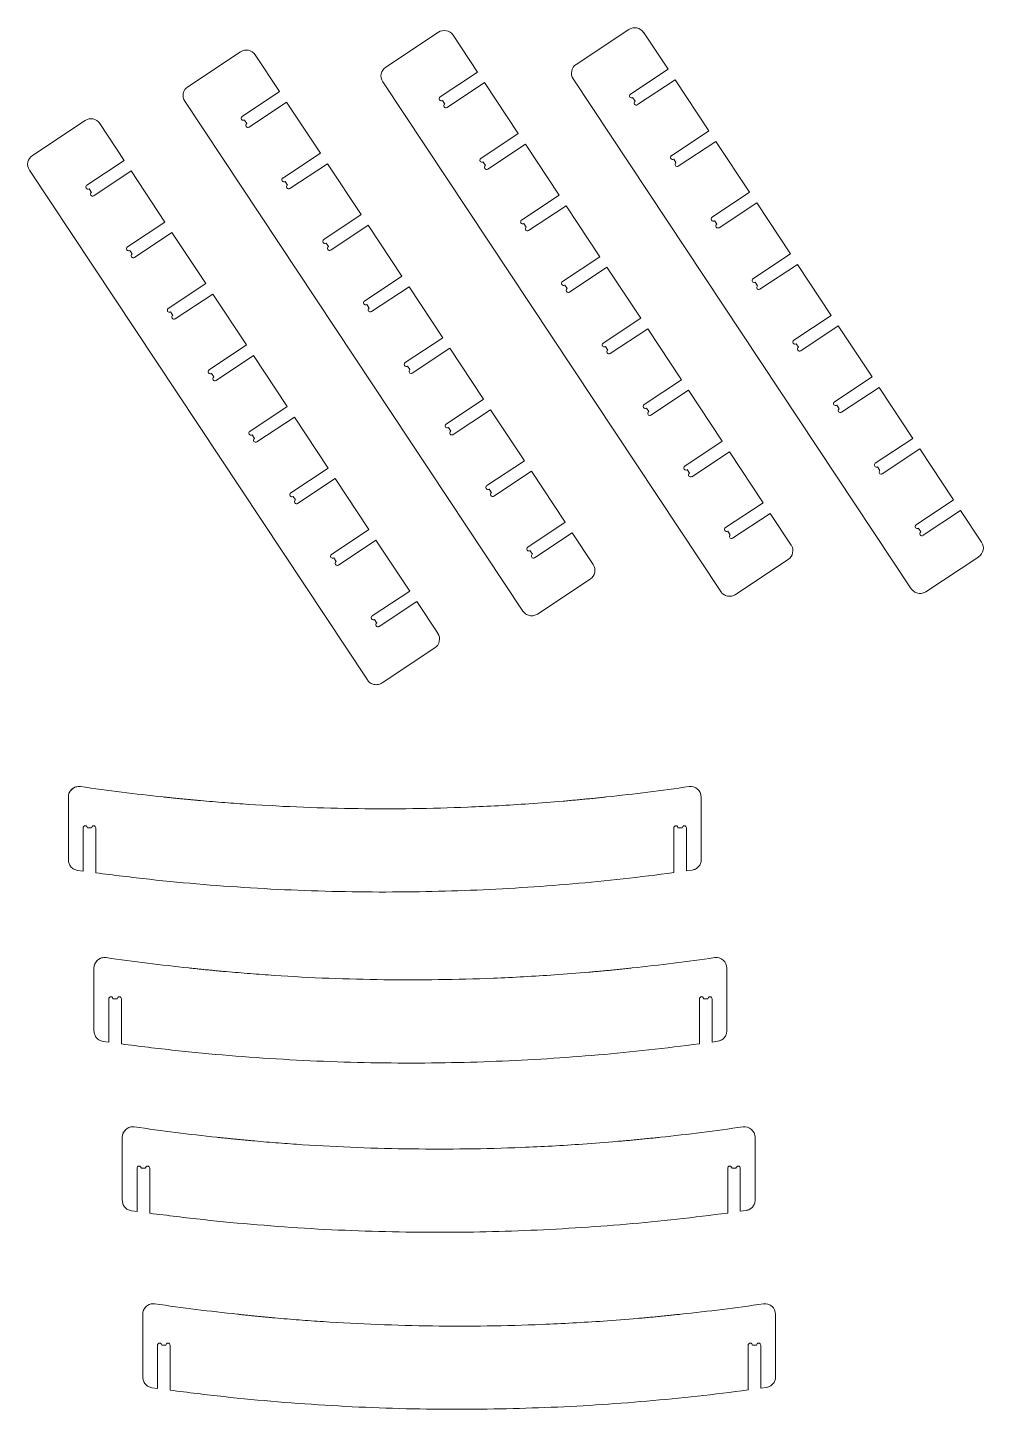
# Model space of a CAD drawing. Header units: millimetres. Extents: x -1732 to 6309, y -3588 to 3891.
# Drawn here: x -1628 to -722, y -1246 to 64 of the extents above; entities that cross this region are included whole.
import ezdxf

# ---------------------------------------------------------------- set-up
doc = ezdxf.new("R2010")
doc.units = ezdxf.units.MM

msp = doc.modelspace()

# ---------------------------------------------------------------- linework, layer by layer
at = {"color": 7, "linetype": 'Continuous', "lineweight": 15}
for p, q in [((-1238.7, 60), (-1288.7, 26.8)), ((-1201.6, 22.2), (-1224.8, 57.2)), ((-1058.1, 62.7), (-1108.1, 29.5)), ((-1021, 24.9), (-1044.2, 59.9)), ((-1426.4, 41.5), (-1476.4, 8.3)), ((-1389.3, 3.7), (-1412.5, 38.7)), ((-1237.2, -1.4), (-1201.6, 22.2)), ((-1110.9, 15.7), (-790.4, -467.8)), ((-1056.6, 1.3), (-1021, 24.9)), ((-1014.4, 14.9), (-1050, -8.7)), ((-982.3, -33.5), (-1014.4, 14.9)), ((-1424.9, -19.9), (-1389.3, 3.7)), ((-1291.5, 13), (-971.1, -470.5)), ((-1195, 12.2), (-1230.6, -11.4)), ((-1163, -36.2), (-1195, 12.2)), ((-1479.2, -5.5), (-1158.7, -489)), ((-1382.7, -6.3), (-1418.3, -29.9)), ((-1350.6, -54.7), (-1382.7, -6.3)), ((-1232.8, -8.1), (-1235, -4.8)), ((-1052.2, -5.4), (-1054.4, -2.1)), ((-1573.7, -23.8), (-1623.7, -57)), ((-1420.5, -26.6), (-1422.7, -23.3)), ((-1536.7, -61.6), (-1559.9, -26.6)), ((-1198.5, -59.8), (-1163, -36.2)), ((-1017.9, -57.1), (-982.3, -33.5)), ((-1156.3, -46.2), (-1191.9, -69.8)), ((-1124.3, -94.5), (-1156.3, -46.2)), ((-975.7, -43.5), (-1011.3, -67.1)), ((-943.7, -91.8), (-975.7, -43.5)), ((-1572.2, -85.2), (-1536.7, -61.6)), ((-1386.2, -78.3), (-1350.6, -54.7)), ((-1344, -64.7), (-1379.6, -88.3)), ((-1312, -113), (-1344, -64.7)), ((-1194.1, -66.4), (-1196.3, -63.1)), ((-1013.5, -63.7), (-1015.7, -60.4)), ((-1626.6, -70.8), (-1306.1, -554.2)), ((-1530, -71.6), (-1565.6, -95.2)), ((-1498, -120), (-1530, -71.6)), ((-1567.8, -91.9), (-1570, -88.5)), ((-1381.8, -84.9), (-1384, -81.6)), ((-1159.9, -118.1), (-1124.3, -94.5)), ((-1117.7, -104.5), (-1153.2, -128.1)), ((-1085.6, -152.9), (-1117.7, -104.5)), ((-979.2, -115.4), (-943.7, -91.8)), ((-937, -101.8), (-972.6, -125.4)), ((-905, -150.2), (-937, -101.8)), ((-1347.5, -136.6), (-1312, -113)), ((-1533.6, -143.5), (-1498, -120)), ((-1491.4, -130), (-1526.9, -153.5)), ((-1459.3, -178.3), (-1491.4, -130)), ((-1305.3, -123), (-1340.9, -146.6)), ((-1273.3, -171.4), (-1305.3, -123)), ((-1155.4, -124.8), (-1157.7, -121.4)), ((-974.8, -122.1), (-977, -118.7)), ((-1343.1, -143.3), (-1345.3, -139.9)), ((-1529.1, -150.2), (-1531.4, -146.9)), ((-1121.2, -176.5), (-1085.6, -152.9)), ((-940.6, -173.8), (-905, -150.2)), ((-1079, -162.9), (-1114.6, -186.5)), ((-1046.9, -211.2), (-1079, -162.9)), ((-898.3, -160.2), (-933.9, -183.8)), ((-866.3, -208.5), (-898.3, -160.2)), ((-1494.9, -201.9), (-1459.3, -178.3)), ((-1308.9, -195), (-1273.3, -171.4)), ((-1266.6, -181.4), (-1302.2, -205)), ((-1234.6, -229.7), (-1266.6, -181.4)), ((-1116.8, -183.1), (-1119, -179.8)), ((-936.1, -180.4), (-938.3, -177.1)), ((-1452.7, -188.3), (-1488.3, -211.9)), ((-1420.6, -236.6), (-1452.7, -188.3)), ((-1490.5, -208.6), (-1492.7, -205.2)), ((-1304.4, -201.6), (-1306.6, -198.3)), ((-901.9, -232.1), (-866.3, -208.5)), ((-1082.5, -234.8), (-1046.9, -211.2)), ((-1040.3, -221.2), (-1075.9, -244.8)), ((-1008.2, -269.6), (-1040.3, -221.2)), ((-859.7, -218.5), (-895.2, -242.1)), ((-827.6, -266.9), (-859.7, -218.5)), ((-1270.2, -253.3), (-1234.6, -229.7)), ((-897.5, -238.8), (-899.7, -235.4)), ((-1456.2, -260.2), (-1420.6, -236.6)), ((-1414, -246.6), (-1449.6, -270.2)), ((-1382, -295), (-1414, -246.6)), ((-1228, -239.7), (-1263.5, -263.3)), ((-1195.9, -288.1), (-1228, -239.7)), ((-1078.1, -241.5), (-1080.3, -238.1)), ((-1265.8, -260), (-1268, -256.6)), ((-1451.8, -266.9), (-1454, -263.6)), ((-1043.8, -293.1), (-1008.2, -269.6)), ((-863.2, -290.4), (-827.6, -266.9)), ((-1231.5, -311.6), (-1195.9, -288.1)), ((-1001.6, -279.6), (-1037.2, -303.1)), ((-969.6, -327.9), (-1001.6, -279.6)), ((-821, -276.9), (-856.6, -300.4)), ((-788.9, -325.2), (-821, -276.9)), ((-1417.5, -318.6), (-1382, -295)), ((-1189.3, -298.1), (-1224.9, -321.6)), ((-1157.2, -346.4), (-1189.3, -298.1)), ((-1039.4, -299.8), (-1041.6, -296.5)), ((-858.8, -297.1), (-861, -293.8)), ((-1375.3, -305), (-1410.9, -328.6)), ((-1343.3, -353.3), (-1375.3, -305)), ((-1413.1, -325.2), (-1415.3, -321.9)), ((-1227.1, -318.3), (-1229.3, -315)), ((-824.5, -348.8), (-788.9, -325.2)), ((-1005.1, -351.5), (-969.6, -327.9)), ((-962.9, -337.9), (-998.5, -361.5)), ((-930.9, -386.2), (-962.9, -337.9)), ((-782.3, -335.2), (-817.9, -358.8)), ((-750.3, -383.5), (-782.3, -335.2)), ((-1378.8, -376.9), (-1343.3, -353.3)), ((-1192.8, -370), (-1157.2, -346.4)), ((-820.1, -355.5), (-822.3, -352.1)), ((-1336.6, -363.3), (-1372.2, -386.9)), ((-1304.6, -411.7), (-1336.6, -363.3)), ((-1150.6, -356.4), (-1186.2, -380)), ((-1118.6, -404.7), (-1150.6, -356.4)), ((-1000.7, -358.2), (-1002.9, -354.8)), ((-1188.4, -376.7), (-1190.6, -373.3)), ((-1374.4, -383.6), (-1376.6, -380.2)), ((-966.5, -409.8), (-930.9, -386.2)), ((-785.8, -407.1), (-750.3, -383.5)), ((-1154.1, -428.3), (-1118.6, -404.7)), ((-924.3, -396.3), (-959.8, -419.8)), ((-904.4, -426.3), (-924.3, -396.3)), ((-743.6, -393.6), (-779.2, -417.1)), ((-723.7, -423.6), (-743.6, -393.6)), ((-1340.2, -435.3), (-1304.6, -411.7)), ((-1111.9, -414.7), (-1147.5, -438.3)), ((-1092, -444.8), (-1111.9, -414.7)), ((-962, -416.5), (-964.3, -413.2)), ((-781.4, -413.8), (-783.6, -410.5)), ((-1298, -421.7), (-1333.5, -445.3)), ((-1265.9, -470), (-1298, -421.7)), ((-1149.7, -435), (-1151.9, -431.7)), ((-1335.7, -441.9), (-1338, -438.6)), ((-957.2, -473.3), (-907.2, -440.1)), ((-776.6, -470.6), (-726.5, -437.4)), ((-1301.5, -493.6), (-1265.9, -470)), ((-1144.9, -491.8), (-1094.8, -458.6)), ((-1259.3, -480), (-1294.9, -503.6)), ((-1239.4, -510), (-1259.3, -480)), ((-1297.1, -500.3), (-1299.3, -496.9)), ((-1292.2, -557), (-1242.2, -523.9)), ((-1589.6, -665.3), (-1589.6, -724.9)), ((-989.6, -724.7), (-989.6, -665.3)), ((-1575.6, -694.5), (-1575.6, -735.6)), ((-1567.6, -694.5), (-1571.6, -694.5)), ((-1563.6, -737.2), (-1563.6, -694.5)), ((-1015.6, -694.5), (-1015.6, -737)), ((-1007.6, -694.5), (-1011.6, -694.5)), ((-1003.6, -735.4), (-1003.6, -694.5)), ((-1581, -734.8), (-1575.6, -735.6)), ((-1003.6, -735.4), (-998.2, -734.6)), ((-1565.3, -827.5), (-1565.3, -887.1)), ((-965.3, -886.9), (-965.3, -827.5)), ((-1551.3, -856.7), (-1551.3, -897.8)), ((-1543.3, -856.7), (-1547.3, -856.7)), ((-1539.3, -899.4), (-1539.3, -856.7)), ((-991.3, -856.7), (-991.3, -899.2)), ((-983.3, -856.7), (-987.3, -856.7)), ((-979.3, -897.6), (-979.3, -856.7)), ((-1556.7, -897.1), (-1551.3, -897.8)), ((-979.3, -897.6), (-973.9, -896.8)), ((-1538.5, -988), (-1538.5, -1047.7)), ((-938.5, -1047.5), (-938.5, -988)), ((-1524.5, -1017.3), (-1524.5, -1058.3)), ((-1516.5, -1017.3), (-1520.5, -1017.3)), ((-1512.5, -1060), (-1512.5, -1017.3)), ((-964.5, -1017.3), (-964.5, -1059.8)), ((-956.5, -1017.3), (-960.5, -1017.3)), ((-952.5, -1058.1), (-952.5, -1017.3)), ((-1529.9, -1057.6), (-1524.5, -1058.3)), ((-952.5, -1058.1), (-947.1, -1057.4)), ((-1519.1, -1155.8), (-1519.1, -1215.5)), ((-919.1, -1215.3), (-919.1, -1155.8)), ((-1505.1, -1185.1), (-1505.1, -1226.2)), ((-1497.1, -1185.1), (-1501.1, -1185.1)), ((-1493.1, -1227.8), (-1493.1, -1185.1)), ((-945.1, -1185.1), (-945.1, -1227.6)), ((-937.1, -1185.1), (-941.1, -1185.1)), ((-933.1, -1226), (-933.1, -1185.1)), ((-1510.4, -1225.4), (-1505.1, -1226.2)), ((-933.1, -1226), (-927.7, -1225.2))]:
    msp.add_line(p, q, dxfattribs=at)
for centre, radius, start, end in [((-1233.2, 51.6), 10, 33.5422, 123.5422), ((-1052.6, 54.3), 10, 33.5422, 123.5422), ((-1420.9, 33.1), 10, 33.5422, 123.5422), ((-1283.2, 18.5), 10, 123.5422, 213.5422), ((-1102.6, 21.2), 10, 123.5422, 213.5422), ((-1470.9, 0), 10, 123.5422, 213.5422), ((-1055.5, -0.4), 2, 123.5422, 303.5422), ((-1236.1, -3.1), 2, 123.5422, 303.5422), ((-1231.7, -9.8), 2, 123.5422, 303.5422), ((-1051.1, -7.1), 2, 123.5422, 303.5422), ((-1568.2, -32.1), 10, 33.5422, 123.5422), ((-1423.8, -21.6), 2, 123.5422, 303.5422), ((-1419.4, -28.3), 2, 123.5422, 303.5422), ((-1618.2, -65.3), 10, 123.5422, 213.5422), ((-1197.4, -61.4), 2, 123.5422, 303.5422), ((-1016.8, -58.7), 2, 123.5422, 303.5422), ((-1012.4, -65.4), 2, 123.5422, 303.5422), ((-1385.1, -79.9), 2, 123.5422, 303.5422), ((-1193, -68.1), 2, 123.5422, 303.5422), ((-1571.1, -86.9), 2, 123.5422, 303.5422), ((-1380.7, -86.6), 2, 123.5422, 303.5422), ((-1566.7, -93.5), 2, 123.5422, 303.5422), ((-978.1, -117.1), 2, 123.5422, 303.5422), ((-1158.8, -119.8), 2, 123.5422, 303.5422), ((-1154.3, -126.5), 2, 123.5422, 303.5422), ((-973.7, -123.7), 2, 123.5422, 303.5422), ((-1532.5, -145.2), 2, 123.5422, 303.5422), ((-1346.4, -138.3), 2, 123.5422, 303.5422), ((-1342, -144.9), 2, 123.5422, 303.5422), ((-1528, -151.9), 2, 123.5422, 303.5422), ((-1120.1, -178.1), 2, 123.5422, 303.5422), ((-1115.7, -184.8), 2, 123.5422, 303.5422), ((-939.4, -175.4), 2, 123.5422, 303.5422), ((-935, -182.1), 2, 123.5422, 303.5422), ((-1307.7, -196.6), 2, 123.5422, 303.5422), ((-1493.8, -203.6), 2, 123.5422, 303.5422), ((-1489.4, -210.2), 2, 123.5422, 303.5422), ((-1303.3, -203.3), 2, 123.5422, 303.5422), ((-1081.4, -236.5), 2, 123.5422, 303.5422), ((-900.8, -233.8), 2, 123.5422, 303.5422), ((-1077, -243.1), 2, 123.5422, 303.5422), ((-896.3, -240.4), 2, 123.5422, 303.5422), ((-1455.1, -261.9), 2, 123.5422, 303.5422), ((-1269.1, -255), 2, 123.5422, 303.5422), ((-1264.6, -261.6), 2, 123.5422, 303.5422), ((-1450.7, -268.6), 2, 123.5422, 303.5422), ((-1042.7, -294.8), 2, 123.5422, 303.5422), ((-1038.3, -301.5), 2, 123.5422, 303.5422), ((-862.1, -292.1), 2, 123.5422, 303.5422), ((-857.7, -298.8), 2, 123.5422, 303.5422), ((-1230.4, -313.3), 2, 123.5422, 303.5422), ((-1416.4, -320.2), 2, 123.5422, 303.5422), ((-1412, -326.9), 2, 123.5422, 303.5422), ((-1226, -320), 2, 123.5422, 303.5422), ((-1004, -353.2), 2, 123.5422, 303.5422), ((-823.4, -350.5), 2, 123.5422, 303.5422), ((-999.6, -359.8), 2, 123.5422, 303.5422), ((-819, -357.1), 2, 123.5422, 303.5422), ((-1377.7, -378.6), 2, 123.5422, 303.5422), ((-1191.7, -371.7), 2, 123.5422, 303.5422), ((-1187.3, -378.3), 2, 123.5422, 303.5422), ((-1373.3, -385.3), 2, 123.5422, 303.5422), ((-965.4, -411.5), 2, 123.5422, 303.5422), ((-960.9, -418.2), 2, 123.5422, 303.5422), ((-784.7, -408.8), 2, 123.5422, 303.5422), ((-780.3, -415.5), 2, 123.5422, 303.5422), ((-1153, -430), 2, 123.5422, 303.5422), ((-912.7, -431.8), 10, 303.5422, 33.5422), ((-732.1, -429.1), 10, 303.5422, 33.5422), ((-1339.1, -436.9), 2, 123.5422, 303.5422), ((-1334.6, -443.6), 2, 123.5422, 303.5422), ((-1148.6, -436.7), 2, 123.5422, 303.5422), ((-1100.4, -450.3), 10, 303.5422, 33.5422), ((-1300.4, -495.3), 2, 123.5422, 303.5422), ((-1296, -501.9), 2, 123.5422, 303.5422), ((-1247.7, -515.6), 10, 303.5422, 33.5422), ((-1579.6, -665.3), 10, 81.7503, 180), ((-1579.6, -665.3), 10, 89.2741, 180), ((-999.6, -665.3), 10, 360, 98.2497), ((-1573.6, -694.5), 2, 360, 180), ((-1565.6, -694.5), 2, 360, 180), ((-1013.6, -694.5), 2, 360, 180), ((-1005.6, -694.5), 2, 360, 180), ((-1555.3, -827.5), 10, 81.7503, 180), ((-1555.3, -827.5), 10, 89.2741, 180), ((-975.3, -827.5), 10, 360, 98.2497), ((-1549.3, -856.7), 2, 360, 180), ((-1541.3, -856.7), 2, 360, 180), ((-989.3, -856.7), 2, 360, 180), ((-981.3, -856.7), 2, 360, 180), ((-1528.5, -988), 10, 81.7503, 180), ((-1528.5, -988), 10, 89.2741, 180), ((-948.5, -988), 10, 360, 98.2497), ((-1522.5, -1017.3), 2, 360, 180), ((-1514.5, -1017.3), 2, 360, 180), ((-962.5, -1017.3), 2, 360, 180), ((-954.5, -1017.3), 2, 360, 180), ((-1509.1, -1155.8), 10, 81.7503, 180), ((-1509.1, -1155.8), 10, 89.2741, 180), ((-929.1, -1155.8), 10, 360, 98.2497), ((-1503.1, -1185.1), 2, 360, 180), ((-1495.1, -1185.1), 2, 360, 180), ((-943.1, -1185.1), 2, 360, 180), ((-935.1, -1185.1), 2, 360, 180)]:
    msp.add_arc(centre, radius, start, end, dxfattribs=at)
for points, knots in [([(-971.1, -470.5), (-970.7, -471), (-969.9, -472), (-968.4, -473.2), (-966.7, -474.2), (-964.7, -474.8), (-962.7, -475), (-960.7, -474.8), (-958.8, -474.2), (-957.7, -473.6), (-957.2, -473.3)], [0, 0, 0, 0, 0.116515, 0.240015, 0.368645, 0.500003, 0.631363, 0.759991, 0.883487, 1, 1, 1, 1]), ([(-790.4, -467.8), (-790.1, -468.3), (-789.3, -469.3), (-787.8, -470.5), (-786.1, -471.5), (-784.1, -472.1), (-782, -472.3), (-780, -472.1), (-778.2, -471.5), (-777.1, -470.9), (-776.6, -470.6)], [0, 0, 0, 0, 0.116517, 0.240016, 0.368647, 0.500005, 0.631362, 0.759991, 0.883483, 1, 1, 1, 1]), ([(-1158.7, -489), (-1158.4, -489.5), (-1157.6, -490.5), (-1156.1, -491.7), (-1154.4, -492.7), (-1152.4, -493.3), (-1150.3, -493.5), (-1148.3, -493.3), (-1146.5, -492.7), (-1145.4, -492.1), (-1144.9, -491.8)], [0, 0, 0, 0, 0.116517, 0.240014, 0.368644, 0.500004, 0.631363, 0.759991, 0.883487, 1, 1, 1, 1]), ([(-1306.1, -554.2), (-1305.7, -554.7), (-1305, -555.7), (-1303.5, -557), (-1301.7, -558), (-1299.7, -558.6), (-1297.7, -558.8), (-1295.7, -558.6), (-1293.8, -558), (-1292.7, -557.4), (-1292.2, -557)], [0, 0, 0, 0, 0.116517, 0.240017, 0.368647, 0.500008, 0.631367, 0.759994, 0.883487, 1, 1, 1, 1]), ([(-1499.8, -665.2), (-1512.9, -663.7), (-1539, -660.9), (-1565.1, -657.2), (-1578.1, -655.4)], [0, 0, 0, 0, 0.500019, 1, 1, 1, 1]), ([(-1499.8, -665.2), (-1512.9, -663.7), (-1539, -660.9), (-1565.1, -657.2), (-1578.1, -655.4)], [0, 0, 0, 0, 0.500019, 1, 1, 1, 1]), ([(-1079.3, -665.2), (-1081.1, -665.4), (-1084.9, -665.8), (-1090.7, -666.4), (-1096.7, -667), (-1102.7, -667.6), (-1108.7, -668.1), (-1114.5, -668.7), (-1129.3, -670), (-1151.8, -671.7), (-1181.9, -673.6), (-1218.6, -675.3), (-1262.9, -676.5), (-1314.9, -676.5), (-1366.8, -675.2), (-1409, -673), (-1441.4, -670.6), (-1458.1, -669.2), (-1468.7, -668.3), (-1473.1, -667.9), (-1477.6, -667.4), (-1482.1, -667), (-1486.6, -666.6), (-1491.1, -666.1), (-1495.5, -665.6), (-1498.4, -665.3), (-1499.8, -665.2)], [0, 0, 0, 0, 0.012869, 0.026857, 0.041527, 0.055903, 0.069989, 0.084016, 0.098068, 0.175373, 0.24446, 0.313435, 0.436689, 0.560108, 0.683367, 0.806634, 0.860829, 0.915072, 0.925714, 0.936349, 0.947041, 0.957701, 0.968314, 0.979191, 0.990204, 1, 1, 1, 1]), ([(-1001, -655.4), (-1014, -657.2), (-1040.1, -660.9), (-1066.2, -663.7), (-1079.3, -665.2)], [0, 0, 0, 0, 0.499981, 1, 1, 1, 1]), ([(-1001, -655.4), (-1014, -657.2), (-1040.1, -660.9), (-1066.2, -663.7), (-1079.3, -665.2)], [0, 0, 0, 0, 0.499981, 1, 1, 1, 1]), ([(-1589.6, -724.9), (-1589.4, -726.1), (-1589.2, -728.5), (-1587.3, -731.6), (-1584.4, -734), (-1582.1, -734.6), (-1581, -734.8)], [0, 0, 0, 0, 0.250017, 0.500019, 0.75001, 1, 1, 1, 1]), ([(-1589.6, -724.9), (-1589.4, -726.1), (-1589.2, -728.5), (-1587.3, -731.6), (-1584.4, -734), (-1582.1, -734.6), (-1581, -734.8)], [0, 0, 0, 0, 0.250017, 0.500019, 0.75001, 1, 1, 1, 1]), ([(-998.2, -734.6), (-997, -734.3), (-994.7, -733.8), (-991.9, -731.4), (-989.9, -728.3), (-989.7, -725.9), (-989.6, -724.7)], [0, 0, 0, 0, 0.250009, 0.500028, 0.750016, 1, 1, 1, 1]), ([(-1563.6, -737.2), (-1546.6, -739.3), (-1512.7, -743.6), (-1461.6, -748.4), (-1410.4, -752), (-1359.1, -754.4), (-1307.9, -755.5), (-1257.6, -755.3), (-1208.3, -753.9), (-1160, -751.4), (-1111.7, -747.8), (-1063.6, -743.1), (-1031.6, -739), (-1015.6, -737)], [0, 0, 0, 0, 0.093315, 0.186703, 0.280094, 0.373495, 0.46673, 0.559892, 0.647835, 0.735938, 0.823959, 0.912013, 1, 1, 1, 1]), ([(-1475.5, -827.4), (-1488.6, -825.9), (-1514.7, -823.1), (-1540.8, -819.4), (-1553.8, -817.6)], [0, 0, 0, 0, 0.500019, 1, 1, 1, 1]), ([(-1475.5, -827.4), (-1488.6, -825.9), (-1514.7, -823.1), (-1540.8, -819.4), (-1553.8, -817.6)], [0, 0, 0, 0, 0.500019, 1, 1, 1, 1]), ([(-976.7, -817.6), (-989.7, -819.4), (-1015.8, -823.1), (-1042, -825.9), (-1055, -827.4)], [0, 0, 0, 0, 0.499981, 1, 1, 1, 1]), ([(-976.7, -817.6), (-989.7, -819.4), (-1015.8, -823.1), (-1042, -825.9), (-1055, -827.4)], [0, 0, 0, 0, 0.499981, 1, 1, 1, 1]), ([(-1055, -827.4), (-1056.8, -827.6), (-1060.6, -828), (-1066.4, -828.6), (-1072.4, -829.2), (-1078.4, -829.8), (-1084.4, -830.3), (-1090.3, -830.9), (-1105, -832.2), (-1127.5, -833.9), (-1157.6, -835.8), (-1194.3, -837.5), (-1238.6, -838.7), (-1290.6, -838.7), (-1342.5, -837.4), (-1384.7, -835.2), (-1417.1, -832.8), (-1433.8, -831.4), (-1444.4, -830.5), (-1448.8, -830.1), (-1453.3, -829.6), (-1457.8, -829.2), (-1462.3, -828.8), (-1466.8, -828.3), (-1471.2, -827.8), (-1474.1, -827.5), (-1475.5, -827.4)], [0, 0, 0, 0, 0.0128687, 0.0268569, 0.0415275, 0.0559032, 0.0699886, 0.0840155, 0.098068, 0.1753734, 0.2444603, 0.3134346, 0.4366888, 0.5601077, 0.6833667, 0.8066337, 0.8608289, 0.9150722, 0.9257145, 0.9363485, 0.9470415, 0.9577008, 0.968314, 0.9791907, 0.990204, 1, 1, 1, 1]), ([(-1565.3, -887.1), (-1565.1, -888.3), (-1564.9, -890.7), (-1563, -893.8), (-1560.2, -896.2), (-1557.8, -896.8), (-1556.7, -897.1)], [0, 0, 0, 0, 0.2500091, 0.5000194, 0.7500077, 1, 1, 1, 1]), ([(-1565.3, -887.1), (-1565.1, -888.3), (-1564.9, -890.7), (-1563, -893.8), (-1560.2, -896.2), (-1557.8, -896.8), (-1556.7, -897.1)], [0, 0, 0, 0, 0.2500091, 0.5000194, 0.7500077, 1, 1, 1, 1]), ([(-973.9, -896.8), (-972.7, -896.6), (-970.4, -896), (-967.6, -893.6), (-965.6, -890.5), (-965.4, -888.1), (-965.3, -886.9)], [0, 0, 0, 0, 0.2500097, 0.5000228, 0.7500095, 1, 1, 1, 1]), ([(-1539.3, -899.4), (-1522.3, -901.6), (-1488.4, -905.8), (-1437.3, -910.6), (-1386.1, -914.2), (-1334.8, -916.6), (-1283.6, -917.7), (-1233.3, -917.5), (-1184, -916.1), (-1135.7, -913.6), (-1087.4, -910), (-1039.3, -905.3), (-1007.3, -901.3), (-991.3, -899.2)], [0, 0, 0, 0, 0.093315, 0.186703, 0.280094, 0.373495, 0.46673, 0.559892, 0.647835, 0.735938, 0.823959, 0.912013, 1, 1, 1, 1]), ([(-1448.8, -987.9), (-1461.8, -986.5), (-1488, -983.6), (-1514.1, -979.9), (-1527.1, -978.1)], [0, 0, 0, 0, 0.500019, 1, 1, 1, 1]), ([(-1448.8, -987.9), (-1461.8, -986.5), (-1488, -983.6), (-1514.1, -979.9), (-1527.1, -978.1)], [0, 0, 0, 0, 0.500019, 1, 1, 1, 1]), ([(-949.9, -978.1), (-963, -979.9), (-989, -983.6), (-1015.2, -986.5), (-1028.3, -987.9)], [0, 0, 0, 0, 0.499981, 1, 1, 1, 1]), ([(-949.9, -978.1), (-963, -979.9), (-989, -983.6), (-1015.2, -986.5), (-1028.3, -987.9)], [0, 0, 0, 0, 0.499981, 1, 1, 1, 1]), ([(-1028.3, -987.9), (-1030.1, -988.1), (-1033.8, -988.5), (-1039.6, -989.1), (-1045.6, -989.7), (-1051.7, -990.3), (-1057.6, -990.9), (-1063.5, -991.4), (-1078.2, -992.7), (-1100.7, -994.4), (-1130.9, -996.3), (-1167.5, -998), (-1211.9, -999.2), (-1263.8, -999.2), (-1315.8, -997.9), (-1357.9, -995.7), (-1390.4, -993.4), (-1407.1, -992), (-1417.6, -991), (-1422.1, -990.6), (-1426.6, -990.2), (-1431, -989.7), (-1435.5, -989.3), (-1440.1, -988.8), (-1444.5, -988.4), (-1447.4, -988.1), (-1448.8, -987.9)], [0, 0, 0, 0, 0.012869, 0.026857, 0.041527, 0.055903, 0.069989, 0.084016, 0.098068, 0.175373, 0.24446, 0.313435, 0.436689, 0.560108, 0.683367, 0.806634, 0.860829, 0.915072, 0.925715, 0.936349, 0.947042, 0.957701, 0.968314, 0.979191, 0.990204, 1, 1, 1, 1]), ([(-1538.5, -1047.7), (-1538.4, -1048.9), (-1538.1, -1051.3), (-1536.2, -1054.4), (-1533.4, -1056.7), (-1531.1, -1057.3), (-1529.9, -1057.6)], [0, 0, 0, 0, 0.250016, 0.500021, 0.750011, 1, 1, 1, 1]), ([(-1538.5, -1047.7), (-1538.4, -1048.9), (-1538.1, -1051.3), (-1536.2, -1054.4), (-1533.4, -1056.7), (-1531.1, -1057.3), (-1529.9, -1057.6)], [0, 0, 0, 0, 0.250016, 0.500021, 0.750011, 1, 1, 1, 1]), ([(-947.1, -1057.4), (-946, -1057.1), (-943.6, -1056.5), (-940.8, -1054.2), (-938.9, -1051.1), (-938.6, -1048.7), (-938.5, -1047.5)], [0, 0, 0, 0, 0.250013, 0.500026, 0.750013, 1, 1, 1, 1]), ([(-1512.5, -1060), (-1495.6, -1062.1), (-1461.6, -1066.3), (-1410.5, -1071.1), (-1359.3, -1074.8), (-1308.1, -1077.1), (-1256.8, -1078.2), (-1206.5, -1078), (-1157.2, -1076.6), (-1108.9, -1074.1), (-1060.7, -1070.5), (-1012.5, -1065.8), (-980.5, -1061.8), (-964.5, -1059.8)], [0, 0, 0, 0, 0.093315, 0.186703, 0.280094, 0.373495, 0.46673, 0.559892, 0.647835, 0.735938, 0.823959, 0.912013, 1, 1, 1, 1]), ([(-1429.3, -1155.7), (-1442.4, -1154.3), (-1468.5, -1151.4), (-1494.6, -1147.8), (-1507.6, -1145.9)], [0, 0, 0, 0, 0.500019, 1, 1, 1, 1]), ([(-1429.3, -1155.7), (-1442.4, -1154.3), (-1468.5, -1151.4), (-1494.6, -1147.8), (-1507.6, -1145.9)], [0, 0, 0, 0, 0.500019, 1, 1, 1, 1]), ([(-930.5, -1145.9), (-943.5, -1147.8), (-969.6, -1151.4), (-995.7, -1154.3), (-1008.8, -1155.7)], [0, 0, 0, 0, 0.499981, 1, 1, 1, 1]), ([(-930.5, -1145.9), (-943.5, -1147.8), (-969.6, -1151.4), (-995.7, -1154.3), (-1008.8, -1155.7)], [0, 0, 0, 0, 0.499981, 1, 1, 1, 1]), ([(-1008.8, -1155.7), (-1010.6, -1155.9), (-1014.4, -1156.3), (-1020.2, -1156.9), (-1026.2, -1157.5), (-1032.2, -1158.1), (-1038.1, -1158.7), (-1044, -1159.2), (-1058.8, -1160.5), (-1081.2, -1162.3), (-1111.4, -1164.1), (-1148.1, -1165.9), (-1192.4, -1167.1), (-1244.4, -1167.1), (-1296.3, -1165.7), (-1338.5, -1163.5), (-1370.9, -1161.2), (-1387.6, -1159.8), (-1398.2, -1158.8), (-1402.6, -1158.4), (-1407.1, -1158), (-1411.6, -1157.6), (-1416.1, -1157.1), (-1420.6, -1156.7), (-1425, -1156.2), (-1427.9, -1155.9), (-1429.3, -1155.7)], [0, 0, 0, 0, 0.0128687, 0.0268569, 0.0415273, 0.0559031, 0.0699884, 0.0840155, 0.098068, 0.1753732, 0.2444603, 0.3134346, 0.4366887, 0.5601076, 0.6833667, 0.8066337, 0.8608288, 0.9150721, 0.9257145, 0.9363485, 0.9470414, 0.9577007, 0.968314, 0.9791907, 0.990204, 1, 1, 1, 1]), ([(-1519.1, -1215.5), (-1518.9, -1216.7), (-1518.7, -1219.1), (-1516.7, -1222.2), (-1513.9, -1224.5), (-1511.6, -1225.1), (-1510.4, -1225.4)], [0, 0, 0, 0, 0.2500155, 0.5000231, 0.7500148, 1, 1, 1, 1]), ([(-1519.1, -1215.5), (-1518.9, -1216.7), (-1518.7, -1219.1), (-1516.7, -1222.2), (-1513.9, -1224.5), (-1511.6, -1225.1), (-1510.4, -1225.4)], [0, 0, 0, 0, 0.2500155, 0.5000231, 0.7500148, 1, 1, 1, 1]), ([(-927.7, -1225.2), (-926.5, -1224.9), (-924.2, -1224.3), (-921.4, -1222), (-919.4, -1218.9), (-919.2, -1216.5), (-919.1, -1215.3)], [0, 0, 0, 0, 0.250013, 0.500027, 0.75001, 1, 1, 1, 1]), ([(-1493.1, -1227.8), (-1476.1, -1229.9), (-1442.2, -1234.2), (-1391.1, -1239), (-1339.9, -1242.6), (-1288.6, -1245), (-1237.3, -1246), (-1187.1, -1245.8), (-1137.8, -1244.4), (-1089.5, -1242), (-1041.2, -1238.3), (-993, -1233.7), (-961, -1229.6), (-945.1, -1227.6)], [0, 0, 0, 0, 0.093315, 0.186703, 0.280094, 0.373495, 0.46673, 0.559892, 0.647835, 0.735938, 0.823959, 0.912013, 1, 1, 1, 1])]:
    msp.add_open_spline(points, degree=3, knots=knots, dxfattribs=at)

doc.saveas('drawing.dxf')
